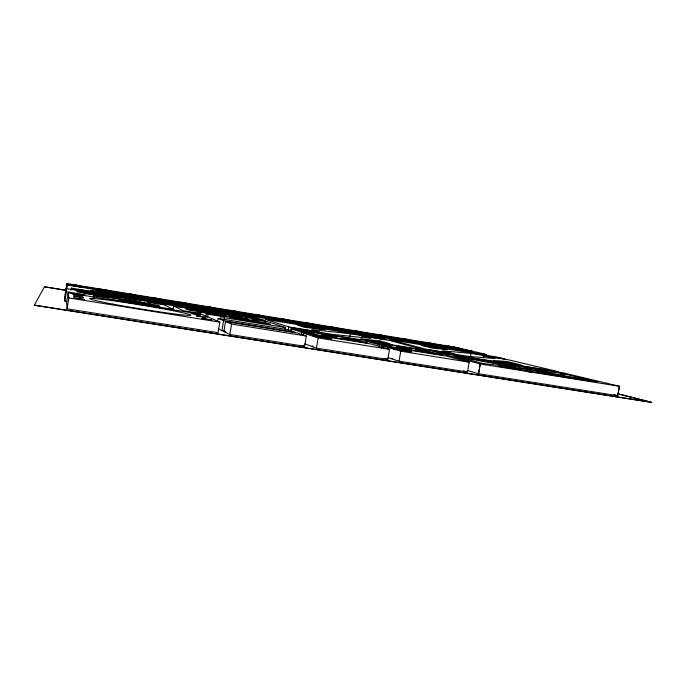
<?xml version="1.0" encoding="UTF-8"?>
<svg xmlns="http://www.w3.org/2000/svg" width="686" height="686" viewBox="0 0 686 686"><rect width="100%" height="100%" fill="white"/><g stroke="black" fill="none" stroke-linecap="round" stroke-linejoin="round"><path stroke-width="1.03" d="M64.638 297.304L66.036 288.574L125.907 298.316L127.219 299.242L140.879 301.9L84.301 293.411L85.013 294.74L66.328 291.713L66.036 288.574M66.996 283.584L65.856 291.619L66.996 283.584L456.413 347.39L462.681 348.882L67.065 284.115M65.882 291.97L67.108 284.398L466.008 349.68L472.585 351.249L67.185 284.956L67.108 284.398M66.559 288.806L67.185 284.956M66.876 301.488L64.801 301.154L66.328 291.713M68.137 292.853L66.576 302.5L67.065 308.829L218.071 332.65L219.829 322.163L202.447 314.565L68.137 292.853L68.832 297.93L67.065 308.829M71.052 290.169L71.387 288.094L258.279 318.544L263.896 320.413L71.644 289.132L71.387 288.094M90.749 292.356L91.075 290.35L252.894 316.752L256.401 317.918L91.615 291.053L91.075 290.35M93.347 297.261L93.673 295.229L150.268 303.709L147.619 302.183L164.28 304.893L173.215 309.42L108.705 298.985L107.693 297.981L94.076 295.777L93.673 295.229M93.742 297.835L94.076 295.777M172.889 310.286L173.592 306.067L230.419 315.311L233.806 316.555L248.075 319.299L196.548 311.615L200.869 313.493L183.213 310.638L173.592 306.067M172.975 310.304L173.678 306.085M205.817 316.452L206.315 313.485L257.807 321.159L252.045 319.161L267.866 321.725L285.419 327.574L285.084 329.58M207.644 317.249L208.141 314.248L206.315 313.485M217.651 321.314L218.139 318.424L287.28 329.58L295.074 332.221L223.619 320.714L218.139 318.424M220.515 319.324L221.012 316.34L208.141 314.248M225.102 331.175L221.955 330.678L223.619 320.714M224.133 319.745L224.442 317.695L221.012 316.34M223.859 331.604L225.548 321.52L297.801 333.147L306.35 336.046L304.601 346.293L229.827 334.502L223.859 331.604L225.951 331.938M229.827 334.502L231.585 324.049L225.548 321.52M265.028 321.262L265.353 319.307L380.438 338.069L386.304 339.63L350.349 333.773L311.778 329.554L319.462 331.904L288.849 326.939L265.353 319.307M284.99 329.563L285.333 327.556M288.352 329.846L288.849 326.939M290.701 330.643L291.207 327.702L332.393 334.374L370.843 338.395L362.208 336.02L361.865 337.984M291.138 330.978L291.481 328.954L354.662 339.167L367.722 343L301.891 332.384L291.481 328.954M301.566 334.296L301.891 332.384M303.306 335.06L303.641 333.13L371.28 344.029L389.537 349.38L387.787 359.413L316.4 348.145L304.876 343.849M316.4 348.145L318.158 337.932L303.641 333.13M349.843 336.697L350.349 333.773M365.561 342.974L365.904 340.985L426.726 350.82L442.702 355.091L379.427 344.887L365.904 340.985M379.272 342.923L379.632 340.848L360.253 338.893L390.068 343.72L379.632 340.848M379.066 346.962L379.427 344.887M381.57 347.845L381.939 345.744L446.92 356.214L469.181 362.165L467.44 371.975L399.02 361.188L388.182 357.715M399.02 361.188L400.77 351.189L381.939 345.744M428.827 351.935L429.162 350.049L467.518 356.266L495.129 358.598L483.39 355.742L483.055 357.646M436.416 353.976L436.75 352.047L429.162 350.049M470.433 357.217L471.102 353.444L504.853 358.941L497.084 357.089L388.996 339.467L425.509 349.088L454.038 353.71L442.71 350.812L471.102 353.444M478.502 373.724L480.243 363.94L436.81 352.45L563.506 372.927L619.484 386.287L617.76 395.693L478.502 373.724L467.183 370.449M478.554 373.733L480.286 363.949M506.791 363.546L507.151 361.539L521.283 364.969L493.483 360.467L507.151 361.539M526.076 371.4L526.445 369.368L527.637 369.522L589.9 381.022L498.679 366.281L526.445 369.368M526.316 371.426L526.685 369.394M526.599 371.46L526.968 369.428M526.917 371.512L527.285 369.471M527.277 371.563L527.637 369.522M527.663 371.623L528.023 369.583M528.074 371.683L528.443 369.651M528.512 371.752L528.88 369.72M528.966 371.829L529.335 369.797M529.438 371.915L529.798 369.883M529.909 371.992L530.278 369.96M530.389 372.078L530.75 370.046M530.861 372.172L531.221 370.131M560.299 375.139L560.642 373.21L562.52 373.51L597.772 381.905L535.08 370.38L560.642 373.21M560.573 375.173L560.916 373.244M560.908 375.225L561.251 373.295M561.294 375.285L561.645 373.364M561.723 375.353L562.066 373.433M562.168 375.431L562.52 373.51M562.614 375.516L562.966 373.596M562.88 376.563L563.403 373.673M563.283 376.64L563.806 373.75M563.643 376.717L564.166 373.827M564.115 375.817L564.467 373.887M564.355 375.868L564.698 373.947M617.674 395.685L619.398 386.269L480.243 363.94M439.983 345.761L441.595 345.967L434.873 344.792L439.177 345.633M463.47 349.611L465.014 349.8L458.317 348.634L462.681 349.483M131.498 295.091C119.93 293.471 145.261 297.595 132.449 295.246M158.783 299.559L156.099 299.216L163.354 300.417L159.718 299.713M185.709 303.967L183.145 303.641L190.322 304.833L186.626 304.112M212.274 308.314L209.83 308.005L216.93 309.189L213.183 308.46M238.496 312.602C229.184 311.35 251.788 314.985 239.388 312.747M34.317 305.133L651.7 402.322L617.529 393.687M224.476 317.712L285.419 327.574M436.75 352.047L558.618 371.761L508.798 359.884L483.39 355.742M68.832 297.93L219.829 322.163M231.585 324.049L306.35 336.046M318.158 337.932L389.537 349.38M400.77 351.189L469.181 362.165M362.208 336.02L389.279 340.428L427.061 350.486L296.112 329.297L291.207 327.702M44.461 286.825L66.653 290.418L44.47 286.748L34.3 305.244L651.683 402.416L617.477 393.764M614.124 394.767L617.76 395.693M463.41 370.8L467.44 371.975M384.76 358.426L387.787 359.413M302.715 345.572L304.601 346.293M218.328 328.928L221.955 330.678M64.638 297.244L64.801 301.154M392.555 358.692A9.39 0.446 10 0 1 391.852 358.486M313.056 346.207A9.544 0.463 9.7 0 1 312.139 345.967M384.494 337.555L372.704 335.548L384.494 337.555M281.817 318.947L288.506 320.113L281.817 318.947M180.787 306.342L194.104 308.606L180.787 306.342M269.101 317.721L262.155 316.563L269.101 317.721M263.578 315.997L256.813 314.874L263.578 315.997M163.414 301.403L150.791 299.328L163.414 301.403M248.949 316.357L241.481 315.114L248.949 316.357M336.552 337.152L321.571 334.605L336.552 337.152M331.835 338.953L313.03 335.754L331.835 338.953M144.232 300.442L130.597 298.213L144.232 300.442M454.861 356.163L483.176 363.52L515.572 367.319L454.861 356.163M342.228 330.643L330.292 328.62L342.228 330.643M238.325 311.864L231.482 310.724L238.325 311.864M463.89 357.269L521.566 367.936L548.671 371.04L463.89 357.269M211.82 320.053L201.873 318.415L211.82 320.053M205.886 317.404L196.325 315.826L205.886 317.404M221.021 311.804L213.466 310.544L221.021 311.804M200.406 314.96L191.205 313.433L200.406 314.96M116.148 293.677L103.243 291.559L116.148 293.677M212.746 307.671L205.834 306.522L212.746 307.671M299.01 323.586L286.928 321.528L299.01 323.586M93.116 292.116L79.147 289.835L93.116 292.116M192.689 307.182L185.049 305.913L192.689 307.182M432.592 353.076L423.776 351.532L432.592 353.076M186.832 303.426L179.852 302.269L186.832 303.426M424.814 350.983L416.188 349.474L424.814 350.983M454.749 347.339L448.224 346.207L454.749 347.339M163.954 302.492L156.228 301.205L163.954 302.492M466.429 350.966L454.732 348.917L466.429 350.966M254.823 316.366L242.595 314.291L254.823 316.366M390.9 346.353L382.025 344.801L390.9 346.353M160.593 299.13L153.535 297.956L160.593 299.13M242.827 316.538L229.69 314.299L242.827 316.538M431.871 343.592L425.32 342.451L431.871 343.592M411.609 351.849L393.155 348.574L411.609 351.849M383.92 344.372L375.242 342.854L383.92 344.372M134.808 297.741L126.987 296.438L134.808 297.741M417.877 342.082L411.128 340.908L417.877 342.082M84.464 299.593L73.994 297.87L84.464 299.593M411.146 349.251L396.431 346.644L411.146 349.251M83.572 297.698L73.531 296.043L83.572 297.698M358.015 341.045L349.097 339.484L358.015 341.045M82.757 295.958L73.11 294.363L82.757 295.958M408.71 339.802L402.133 338.652L408.71 339.802M134.002 294.774L126.961 293.634L134.002 294.774M351.686 339.167L342.966 337.641L351.686 339.167M425.903 344.346L414.173 342.288L425.903 344.346M393.867 338.155L387.093 336.98L393.867 338.155M105.241 292.913L97.326 291.601L105.241 292.913M209.624 308.983L197.251 306.916L209.624 308.983M108.328 291.421L100.911 290.187L108.328 291.421M385.258 335.96L378.741 334.845L385.258 335.96M107.059 290.358L99.916 289.2L107.059 290.358M314.651 334.048L305.699 332.53L314.651 334.048M369.548 334.176L362.74 332.993L369.548 334.176M309.189 332.298L300.425 330.815L309.189 332.298M80.245 286.825L72.75 285.582L80.245 286.825M361.522 332.067L354.902 330.918L361.522 332.067M79.756 285.89L72.467 284.681L79.756 285.89M344.912 330.146L338.087 328.963L344.912 330.146M337.486 328.131L330.884 327.008L337.486 328.131M319.959 326.064L313.133 324.907L319.959 326.064M313.15 324.144L306.488 322.986L313.15 324.144M294.688 321.931L287.811 320.739L294.688 321.931M447.495 349.594L432.377 348.145L421.53 345.367L447.495 349.594M325.207 329.674L304.85 327.402L297.518 325.164L325.207 329.674M157.694 305.201L118.472 299.336L159.975 306.453L157.694 305.201M225.214 315.509L188.924 310.089L186.06 308.803L225.214 315.509M265.714 322.729L230.042 317.421L270.473 324.349L265.714 322.729M117.032 297.947L77.201 291.962L76.866 291.061L117.032 297.947M476.153 352.098L95.92 289.946L96.837 290.967L486.614 354.593L476.153 352.098M112.924 304.104A51.158 1.964 9.3 0 0 190.708 315.286A51.158 1.964 9.3 0 0 117.229 301.36A51.158 1.964 9.3 0 0 112.924 304.104"/></g></svg>
